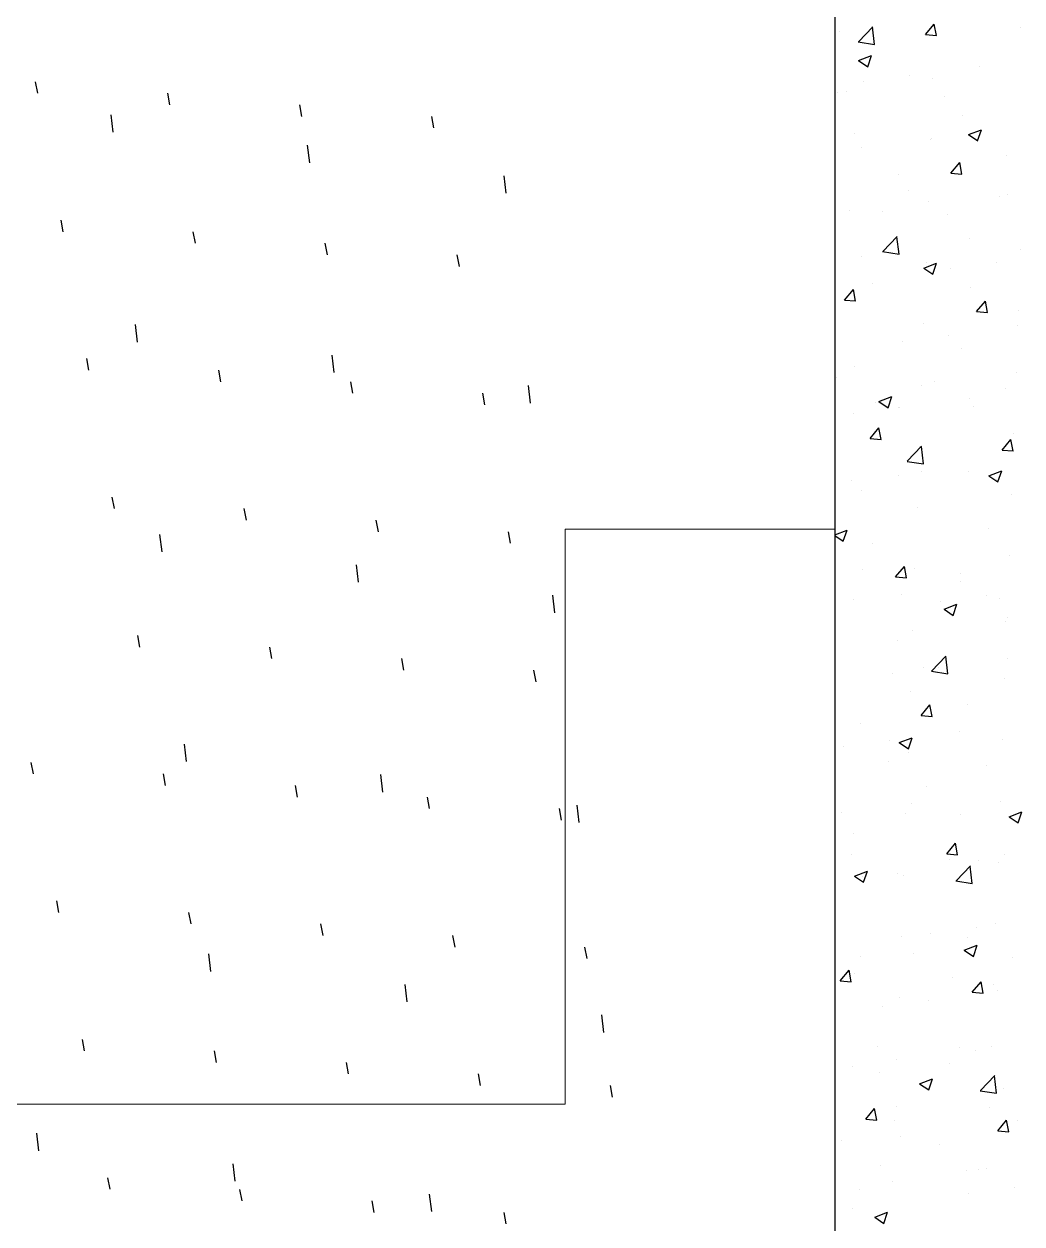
# Model space of a CAD drawing. Header units: millimetres. Extents: x 331487 to 517269, y 198509 to 399936.
# Drawn here: x 419280 to 419822, y 393037 to 393689 of the extents above; entities that cross this region are included whole.
import ezdxf

# ---------------------------------------------------------------- set-up
doc = ezdxf.new("R2010")
doc.units = ezdxf.units.MM
doc.header["$MEASUREMENT"] = 0
doc.layers.add('9th_Column', color=2, linetype='Continuous', lineweight=25)
doc.layers.add('9th_Hatch-4', color=252, linetype='Continuous', lineweight=5)
doc.layers.add('COLUMN', color=6, linetype='Continuous')

msp = doc.modelspace()

# ---------------------------------------------------------------- linework, layer by layer
at = {"layer": '9th_Column'}
msp.add_line((419720.13, 398049.03), (419720.13, 392649.03), dxfattribs=at)
at = {"layer": '9th_Hatch-4', "linetype": 'Continuous'}
for p, q in [((419573.66, 393414.61), (419720.13, 393414.61)), ((419573.66, 393102.11), (419573.66, 393414.61)), ((419261.16, 393102.11), (419573.66, 393102.11))]:
    msp.add_line(p, q, dxfattribs=at)
at = {"layer": 'COLUMN', "color": 2, "linetype": 'Continuous'}
for p, q in [((419722.67, 393685.06), (419722.67, 393685.06)), ((419733.01, 393679.37), (419740.8, 393687.48)), ((419741.82, 393677.9), (419740.71, 393687.39)), ((419769.43, 393683.19), (419774.25, 393688.93)), ((419775.41, 393682.66), (419774.25, 393688.92)), ((419820.94, 393687.21), (419820.94, 393687.21)), ((419732.93, 393679.27), (419741.82, 393677.89)), ((419769.43, 393683.19), (419775.41, 393682.66)), ((419733.13, 393669.14), (419740.14, 393671.83)), ((419738.1, 393665.78), (419740.13, 393671.83)), ((419733.13, 393669.14), (419738.11, 393665.78)), ((419798.86, 393666.09), (419798.86, 393666.09)), ((419760.98, 393661.11), (419760.98, 393661.11)), ((419773.39, 393659.27), (419773.39, 393659.27)), ((419287.2, 393651.36), (419286.04, 393657.63)), ((419358.92, 393645.09), (419357.77, 393651.36)), ((419721.45, 393651.77), (419721.45, 393651.77)), ((419726.58, 393652.07), (419726.58, 393652.07)), ((419735.95, 393657.81), (419735.95, 393657.81)), ((419430.65, 393638.81), (419429.49, 393645.08)), ((419779.96, 393649.81), (419779.96, 393649.81)), ((419328.18, 393630.14), (419327.08, 393639.64)), ((419502.38, 393632.54), (419501.22, 393638.81)), ((419789.3, 393639.37), (419789.3, 393639.37)), ((419730.98, 393629.36), (419730.98, 393629.36)), ((419772.17, 393625.98), (419772.17, 393625.98)), ((419772.55, 393626.65), (419772.55, 393626.65)), ((419792.83, 393628.88), (419799.83, 393631.57)), ((419792.83, 393628.88), (419797.8, 393625.52)), ((419797.79, 393625.52), (419799.82, 393631.56)), ((419434.91, 393613.59), (419433.8, 393623.08)), ((419734.68, 393621.67), (419734.68, 393621.67)), ((419720.23, 393618.48), (419720.23, 393618.48)), ((419783.31, 393607.97), (419788.13, 393613.71)), ((419789.28, 393607.44), (419788.12, 393613.71)), ((419813.26, 393617.42), (419813.26, 393617.42)), ((419541.63, 393597.04), (419540.52, 393606.53)), ((419754.94, 393607.4), (419754.94, 393607.4)), ((419783.31, 393607.97), (419789.28, 393607.44)), ((419760.49, 393598.71), (419760.49, 393598.71)), ((419770.96, 393592.69), (419770.96, 393592.69)), ((419809.4, 393595.53), (419809.4, 393595.53)), ((419813.87, 393596.45), (419813.87, 393596.45)), ((419728.19, 393587.53), (419728.19, 393587.53)), ((419746.24, 393587.21), (419746.24, 393587.21)), ((419301.07, 393576.14), (419299.92, 393582.41)), ((419781.57, 393585.28), (419781.57, 393585.28)), ((419372.8, 393569.87), (419371.64, 393576.14)), ((419746.27, 393565.4), (419754.06, 393573.52)), ((419755.08, 393563.93), (419753.97, 393573.43)), ((419444.53, 393563.59), (419443.37, 393569.86)), ((419793.13, 393572.41), (419793.13, 393572.41)), ((419516.25, 393557.32), (419515.1, 393563.59)), ((419734.81, 393562.4), (419734.81, 393562.4)), ((419746.18, 393565.31), (419755.08, 393563.93)), ((419821.08, 393566.44), (419821.08, 393566.44)), ((419768.49, 393556.36), (419775.5, 393559.05)), ((419768.49, 393556.36), (419773.47, 393553.01)), ((419769.74, 393559.4), (419769.74, 393559.4)), ((419773.46, 393553.01), (419775.49, 393559.05)), ((419783.09, 393556.09), (419783.09, 393556.09)), ((419808.13, 393559.38), (419808.13, 393559.38)), ((419740.59, 393547.88), (419740.59, 393547.88)), ((419725.46, 393539.02), (419730.28, 393544.77)), ((419731.43, 393538.49), (419730.27, 393544.76)), ((419793.97, 393545.62), (419793.97, 393545.62)), ((419725.46, 393539.02), (419731.43, 393538.5)), ((419797.18, 393532.75), (419802, 393538.49)), ((419803.16, 393532.22), (419802, 393538.49)), ((419797.18, 393532.75), (419803.16, 393532.23)), ((419819.87, 393533.16), (419819.87, 393533.16)), ((419341.44, 393516.18), (419340.33, 393525.67)), ((419768.53, 393526.11), (419768.53, 393526.11)), ((419819.69, 393524.93), (419819.69, 393524.93)), ((419756.79, 393516.64), (419756.79, 393516.64)), ((419781.82, 393519.94), (419781.82, 393519.94)), ((419448.16, 393499.62), (419447.06, 393509.12)), ((419789, 393512.74), (419789, 393512.74)), ((419314.95, 393500.93), (419313.79, 393507.19)), ((419730.68, 393502.73), (419730.68, 393502.73)), ((419386.67, 393494.65), (419385.52, 393500.92)), ((419721.12, 393496.78), (419721.12, 393496.78)), ((419818.65, 393499.87), (419818.65, 393499.87)), ((419458.4, 393488.37), (419457.24, 393494.64)), ((419530.13, 393482.1), (419528.97, 393488.37)), ((419554.89, 393483.07), (419553.78, 393492.57)), ((419767.31, 393492.82), (419767.31, 393492.82)), ((419774.5, 393494.52), (419774.5, 393494.52)), ((419812.96, 393490.79), (419812.96, 393490.79)), ((419742.2, 393483.35), (419742.2, 393483.35)), ((419744.16, 393483.85), (419751.16, 393486.54)), ((419744.16, 393483.85), (419749.14, 393480.49)), ((419749.13, 393480.49), (419751.16, 393486.53)), ((419793.39, 393485.49), (419793.39, 393485.49)), ((419730.48, 393477.2), (419730.48, 393477.2)), ((419754.65, 393480.78), (419754.65, 393480.78)), ((419755.51, 393480.5), (419755.51, 393480.5)), ((419795.58, 393481.09), (419795.58, 393481.09)), ((419739.33, 393463.8), (419744.15, 393469.55)), ((419745.3, 393463.27), (419744.15, 393469.54)), ((419739.33, 393463.8), (419745.31, 393463.28)), ((419811.06, 393457.53), (419815.88, 393463.27)), ((419817.03, 393457), (419815.87, 393463.27)), ((419817.44, 393466.58), (419817.44, 393466.58)), ((419759.53, 393451.44), (419767.32, 393459.56)), ((419766.09, 393459.54), (419766.09, 393459.54)), ((419768.34, 393449.97), (419767.23, 393459.47)), ((419811.06, 393457.53), (419817.03, 393457.01)), ((419759.44, 393451.35), (419768.34, 393449.97)), ((419754.6, 393443.69), (419754.6, 393443.69)), ((419767.08, 393446.04), (419767.08, 393446.04)), ((419792.84, 393445.78), (419792.84, 393445.78)), ((419803.85, 393443.59), (419810.85, 393446.27)), ((419803.85, 393443.59), (419808.83, 393440.23)), ((419808.82, 393440.23), (419810.85, 393446.27)), ((419729.21, 393441.06), (419729.21, 393441.06)), ((419807.99, 393441.44), (419807.99, 393441.44)), ((419328.82, 393425.71), (419327.67, 393431.97)), ((419734.52, 393435.77), (419734.52, 393435.77)), ((419816.22, 393433.29), (419816.22, 393433.29)), ((419400.55, 393419.43), (419399.39, 393425.7)), ((419764.88, 393426.25), (419764.88, 393426.25)), ((419472.28, 393413.16), (419471.12, 393419.42)), ((419354.7, 393402.21), (419353.59, 393411.71)), ((419544, 393406.88), (419542.85, 393413.15)), ((419720.13, 393411.45), (419726.83, 393414.02)), ((419720.13, 393411.13), (419724.8, 393407.98)), ((419724.8, 393407.98), (419726.83, 393414.02)), ((419803.93, 393414.92), (419803.93, 393414.92)), ((419740.77, 393406.6), (419740.77, 393406.6)), ((419815, 393400), (419815, 393400)), ((419461.42, 393385.66), (419460.32, 393395.16)), ((419735.13, 393392.59), (419735.13, 393392.59)), ((419753.21, 393388.59), (419758.03, 393394.33)), ((419759.18, 393388.05), (419758.02, 393394.32)), ((419763.66, 393392.96), (419763.66, 393392.96)), ((419753.21, 393388.59), (419759.18, 393388.06)), ((419788.51, 393390.34), (419788.51, 393390.34)), ((419788.71, 393386.11), (419788.71, 393386.11)), ((419568.15, 393369.11), (419567.04, 393378.61)), ((419756.22, 393379.16), (419756.22, 393379.16)), ((419802.65, 393378.77), (419802.65, 393378.77)), ((419730.39, 393376.1), (419730.39, 393376.1)), ((419777.62, 393375.48), (419777.62, 393375.48)), ((419779.52, 393371.07), (419786.52, 393373.76)), ((419779.52, 393371.07), (419784.5, 393367.72)), ((419784.49, 393367.71), (419786.52, 393373.76)), ((419809.6, 393376.91), (419809.6, 393376.91)), ((419813.79, 393366.71), (419813.79, 393366.71)), ((419762.45, 393359.67), (419762.45, 393359.67)), ((419812.67, 393364.16), (419812.67, 393364.16)), ((419342.7, 393350.49), (419341.54, 393356.75)), ((419754.35, 393354.15), (419754.35, 393354.15)), ((419414.42, 393344.21), (419413.27, 393350.48)), ((419772.79, 393337.47), (419780.58, 393345.59)), ((419781.59, 393336), (419780.49, 393345.5)), ((419486.15, 393337.94), (419484.99, 393344.2)), ((419768.62, 393339.51), (419768.62, 393339.51)), ((419776.35, 393339.33), (419776.35, 393339.33)), ((419814.22, 393344.32), (419814.22, 393344.32)), ((419557.88, 393331.66), (419556.72, 393337.93)), ((419751.31, 393336.03), (419751.31, 393336.03)), ((419772.7, 393337.38), (419781.59, 393336)), ((419812.57, 393333.42), (419812.57, 393333.42)), ((419761.23, 393326.38), (419761.23, 393326.38)), ((419767.08, 393313.37), (419771.9, 393319.11)), ((419773.05, 393312.84), (419771.9, 393319.1)), ((419792.54, 393319.15), (419792.54, 393319.15)), ((419767.08, 393313.37), (419773.06, 393312.84)), ((419734.22, 393309.14), (419734.22, 393309.14)), ((419750.04, 393299.89), (419750.04, 393299.89)), ((419755.19, 393298.56), (419762.19, 393301.24)), ((419760.16, 393295.2), (419762.19, 393301.24)), ((419787.91, 393304.88), (419787.91, 393304.88)), ((419811.36, 393300.13), (419811.36, 393300.13)), ((419367.95, 393288.25), (419366.85, 393297.75)), ((419725.01, 393296.59), (419725.01, 393296.59)), ((419755.19, 393298.56), (419760.16, 393295.2)), ((419760.01, 393293.09), (419760.01, 393293.09)), ((419284.85, 393281.54), (419283.69, 393287.81)), ((419749.14, 393288.41), (419749.14, 393288.41)), ((419356.57, 393275.27), (419355.42, 393281.54)), ((419474.68, 393271.7), (419473.57, 393281.19)), ((419802.53, 393286.15), (419802.53, 393286.15)), ((419428.3, 393268.99), (419427.14, 393275.26)), ((419770.23, 393274.98), (419770.23, 393274.98)), ((419500.03, 393262.72), (419498.87, 393268.99)), ((419810.14, 393266.84), (419810.14, 393266.84)), ((419571.75, 393256.44), (419570.6, 393262.71)), ((419581.4, 393255.14), (419580.3, 393264.64)), ((419723.73, 393260.45), (419723.73, 393260.45)), ((419761.61, 393265.43), (419761.61, 393265.43)), ((419814.88, 393258.29), (419821.88, 393260.98)), ((419819.85, 393254.94), (419821.88, 393260.98)), ((419758.8, 393259.8), (419758.8, 393259.8)), ((419788.41, 393259.48), (419788.41, 393259.48)), ((419814.88, 393258.29), (419819.85, 393254.94)), ((419730.09, 393249.47), (419730.09, 393249.47)), ((419780.96, 393238.15), (419785.78, 393243.89)), ((419786.93, 393237.62), (419785.77, 393243.88)), ((419729.25, 393237.58), (419729.25, 393237.58)), ((419780.96, 393238.15), (419786.93, 393237.62)), ((419782.63, 393235.32), (419782.63, 393235.32)), ((419798.45, 393234.31), (419798.45, 393234.31)), ((419812.37, 393237.53), (419812.37, 393237.53)), ((419730.86, 393226.04), (419737.86, 393228.73)), ((419735.83, 393222.68), (419737.86, 393228.73)), ((419786.05, 393223.51), (419793.84, 393231.63)), ((419794.85, 393222.04), (419793.75, 393231.54)), ((419808.92, 393233.55), (419808.92, 393233.55)), ((419730.86, 393226.04), (419735.83, 393222.69)), ((419735.3, 393225.99), (419735.3, 393225.99)), ((419754.06, 393227.52), (419754.06, 393227.52)), ((419757.58, 393226.51), (419757.58, 393226.51)), ((419785.96, 393223.42), (419794.85, 393222.04)), ((419298.72, 393206.32), (419297.57, 393212.59)), ((419370.45, 393200.05), (419369.29, 393206.32)), ((419442.17, 393193.77), (419441.02, 393200.04)), ((419797.18, 393198.16), (419797.18, 393198.16)), ((419807.71, 393200.26), (419807.71, 393200.26)), ((419513.9, 393187.5), (419512.74, 393193.77)), ((419756.37, 393193.22), (419756.37, 393193.22)), ((419772.15, 393194.87), (419772.15, 393194.87)), ((419790.55, 393185.78), (419797.55, 393188.47)), ((419792.25, 393192.52), (419792.25, 393192.52)), ((419795.52, 393182.42), (419797.55, 393188.47)), ((419381.21, 393174.28), (419380.11, 393183.78)), ((419585.63, 393181.22), (419584.47, 393187.49)), ((419733.93, 393182.51), (419733.93, 393182.51)), ((419763.16, 393184.22), (419763.16, 393184.22)), ((419790.55, 393185.78), (419795.52, 393182.42)), ((419816.54, 393181.97), (419816.54, 393181.97)), ((419723.11, 393169.2), (419727.93, 393174.95)), ((419723.11, 393169.2), (419729.08, 393168.68)), ((419729.08, 393168.67), (419727.92, 393174.94)), ((419730.86, 393173.05), (419730.86, 393173.05)), ((419784.24, 393170.79), (419784.24, 393170.79)), ((419487.94, 393157.73), (419486.83, 393167.23)), ((419794.83, 393162.93), (419799.65, 393168.67)), ((419794.83, 393162.93), (419800.81, 393162.4)), ((419800.81, 393162.4), (419799.65, 393168.67)), ((419806.49, 393166.97), (419806.49, 393166.97)), ((419808.75, 393163.71), (419808.75, 393163.71)), ((419755.15, 393159.93), (419755.15, 393159.93)), ((419770.87, 393158.72), (419770.87, 393158.72)), ((419594.66, 393141.18), (419593.56, 393150.68)), ((419745.84, 393155.43), (419745.84, 393155.43)), ((419312.6, 393131.1), (419311.44, 393137.37)), ((419384.32, 393124.83), (419383.17, 393131.1)), ((419743.26, 393133.39), (419743.26, 393133.39)), ((419788.12, 393132.86), (419788.12, 393132.86)), ((419796.65, 393131.14), (419796.65, 393131.14)), ((419805.28, 393133.68), (419805.28, 393133.68)), ((419456.05, 393118.55), (419454.89, 393124.82)), ((419753.93, 393126.64), (419753.93, 393126.64)), ((419782.44, 393124.27), (419782.44, 393124.27)), ((419527.78, 393112.28), (419526.62, 393118.55)), ((419729.8, 393122.84), (419729.8, 393122.84)), ((419744.57, 393119.28), (419744.57, 393119.28)), ((419799.3, 393109.55), (419807.09, 393117.66)), ((419808.11, 393108.08), (419807, 393117.57)), ((419599.5, 393106), (419598.35, 393112.27)), ((419766.22, 393113.26), (419773.22, 393115.95)), ((419766.22, 393113.26), (419771.19, 393109.91)), ((419771.19, 393109.91), (419773.21, 393115.95)), ((419812.08, 393110.9), (419812.08, 393110.9)), ((419799.22, 393109.45), (419808.11, 393108.07)), ((419736.98, 393093.98), (419741.8, 393099.73)), ((419742.95, 393093.45), (419741.8, 393099.72)), ((419753.76, 393100.89), (419753.76, 393100.89)), ((419804.06, 393100.39), (419804.06, 393100.39)), ((419736.98, 393093.98), (419742.96, 393093.46)), ((419752.72, 393093.35), (419752.72, 393093.35)), ((419808.71, 393087.71), (419813.53, 393093.45)), ((419814.68, 393087.18), (419813.52, 393093.45)), ((419819.29, 393093.14), (419819.29, 393093.14)), ((419287.75, 393076.87), (419286.64, 393086.37)), ((419756.13, 393084.83), (419756.13, 393084.83)), ((419808.71, 393087.71), (419814.68, 393087.19)), ((419723.79, 393082.29), (419723.79, 393082.29)), ((419777.17, 393080.04), (419777.17, 393080.04)), ((419394.47, 393060.32), (419393.37, 393069.82)), ((419744.87, 393068.86), (419744.87, 393068.86)), ((419791.95, 393065.89), (419791.95, 393065.89)), ((419798.26, 393066.6), (419798.26, 393066.6)), ((419802.84, 393067.1), (419802.84, 393067.1)), ((419326.47, 393055.89), (419325.32, 393062.15)), ((419751.5, 393060.06), (419751.5, 393060.06)), ((419398.2, 393049.61), (419397.04, 393055.88)), ((419501.19, 393043.77), (419500.09, 393053.27)), ((419733.63, 393055.88), (419733.63, 393055.88)), ((419792.98, 393053.7), (419792.98, 393053.7)), ((419818.02, 393056.99), (419818.02, 393056.99)), ((419469.93, 393043.33), (419468.77, 393049.6)), ((419729.83, 393045.38), (419729.83, 393045.38)), ((419541.65, 393037.06), (419540.49, 393043.33)), ((419741.89, 393040.75), (419748.89, 393043.44)), ((419741.89, 393040.75), (419746.86, 393037.39)), ((419746.86, 393037.39), (419748.88, 393043.44))]:
    msp.add_line(p, q, dxfattribs=at)

doc.saveas('drawing.dxf')
